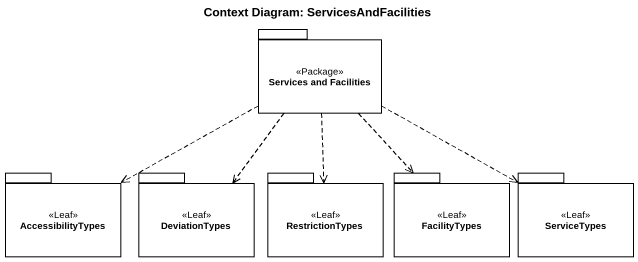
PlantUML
@startuml
title Context Diagram: ServicesAndFacilities
package "Services and Facilities" as Services_and_Facilities <<Package>> {
}
package AccessibilityTypes <<Leaf>> {
}
package DeviationTypes <<Leaf>> {
}
package RestrictionTypes <<Leaf>> {
}
package FacilityTypes <<Leaf>> {
}
package ServiceTypes <<Leaf>> {
}
Services_and_Facilities .left.> AccessibilityTypes
Services_and_Facilities ..> DeviationTypes
Services_and_Facilities ..> RestrictionTypes
Services_and_Facilities ..> FacilityTypes
Services_and_Facilities .right.> ServiceTypes
@enduml
